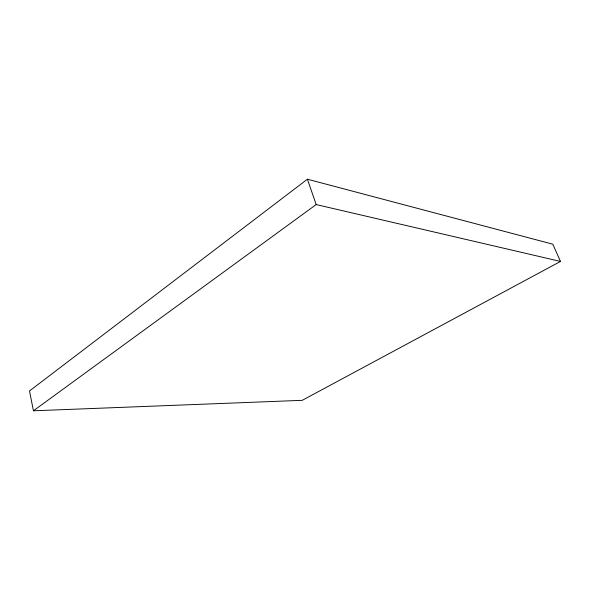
<?xml version="1.0" encoding="UTF-8"?>
<svg xmlns="http://www.w3.org/2000/svg" width="590" height="590" viewBox="0 0 590 590"><rect width="100%" height="100%" fill="white"/><g stroke="black" fill="none" stroke-linecap="round" stroke-linejoin="round"><path stroke-width="0.89" d="M307.397 179.205L29.5 390.964L33.431 410.795L302.235 400.33L560.5 261.436L552.808 244.201L307.397 179.205L316.174 204.56L560.5 261.436M33.431 410.795L316.174 204.56"/></g></svg>
